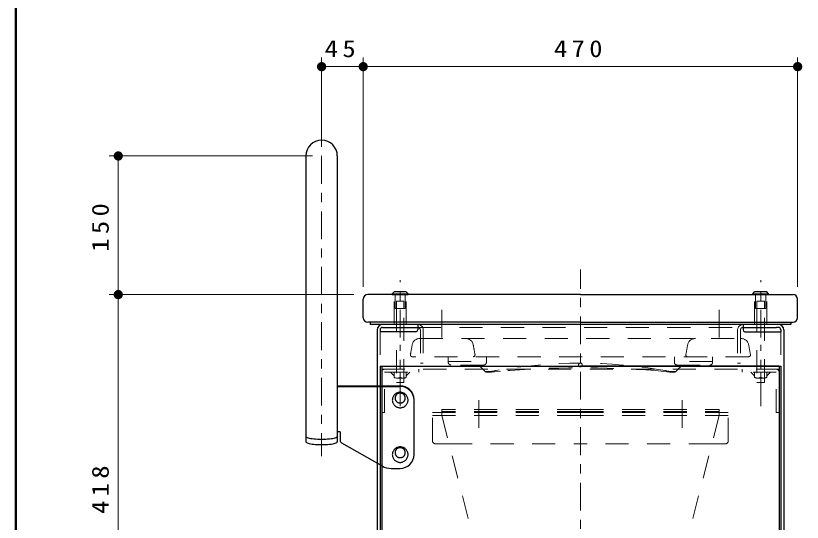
# Model space of a CAD drawing. Units: millimetres on the paper, scale 1:10. Extents: x -385 to 0, y 0 to 267.
# Drawn here: x -385 to -299.9, y 108.1 to 162.9 of the extents above; entities that cross this region are included whole.
import ezdxf

# ---------------------------------------------------------------- set-up
doc = ezdxf.new("R2010")
doc.units = ezdxf.units.MM
doc.linetypes.add('USER1', pattern=[4.5, 2.5, -2])
doc.linetypes.add('USER2', pattern=[6, 3, -1, 1, -1])
doc.layers.add('LY_1', color=7, linetype='Continuous', lineweight=13)
doc.styles.add('ＭＳ ゴシック', font='')
doc.styles.get('ＭＳ ゴシック').set_extended_font_data('MS Gothic')

# ---------------------------------------------------------------- blocks, each defined once
blk = doc.blocks.new('filled_dot')
at = {"color": 0, "linetype": 'Continuous', "lineweight": -2, "const_width": 1.25}
blk.add_lwpolyline([(-0.625, 0, 1), (0.625, 0, 1)], format="xyb", close=True, dxfattribs=at)

msp = doc.modelspace()

# ---------------------------------------------------------------- linework, layer by layer
at = {"layer": 'LY_1', "lineweight": 50}
msp.add_line((-385, 267), (-385, 0), dxfattribs=at)
at = {"layer": 'LY_1'}
for p, q in [((-351.907, 148.757), (-351.907, 158.422)), ((-347.407, 133.607), (-347.407, 158.422)), ((-347.407, 141.572), (-347.407, 158.422)), ((-300.407, 133.607), (-300.407, 158.422)), ((-351.907, 157.422), (-347.407, 157.422)), ((-347.407, 157.422), (-300.407, 157.422)), ((-352.907, 147.757), (-374.907, 147.757)), ((-373.907, 132.757), (-373.907, 147.757)), ((-348.407, 132.757), (-374.907, 132.757)), ((-373.907, 91.007), (-373.907, 132.757))]:
    msp.add_line(p, q, dxfattribs=at)
at = {"layer": 'LY_1', "lineweight": 25}
for p, q in [((-353.607, 147.757), (-353.607, 116.819)), ((-350.207, 147.757), (-350.207, 116.819)), ((-344.257, 132.857), (-344.057, 133.057)), ((-344.257, 132.857), (-342.557, 132.857)), ((-344.257, 132.857), (-344.257, 132.757)), ((-344.257, 132.757), (-342.557, 132.757)), ((-342.757, 133.057), (-344.057, 133.057)), ((-342.557, 132.857), (-342.757, 133.057)), ((-342.557, 132.757), (-342.557, 132.857)), ((-305.257, 132.857), (-305.057, 133.057)), ((-305.257, 132.857), (-303.557, 132.857)), ((-305.257, 132.857), (-305.257, 132.757)), ((-305.257, 132.757), (-303.557, 132.757)), ((-303.757, 133.057), (-305.057, 133.057)), ((-303.557, 132.857), (-303.757, 133.057)), ((-303.557, 132.757), (-303.557, 132.857)), ((-350.207, 122.882), (-343.407, 122.882)), ((-350.207, 122.826), (-343.407, 122.826)), ((-341.907, 115.448), (-341.907, 121.382)), ((-349.907, 117.902), (-350.207, 117.902)), ((-349.907, 117.902), (-349.907, 116.992)), ((-349.757, 116.732), (-345.37, 114.213)), ((-344.374, 113.948), (-343.407, 113.948))]:
    msp.add_line(p, q, dxfattribs=at)
at = {"layer": 'LY_1', "linetype": 'USER2'}
for p, q in [((-351.907, 147.757), (-351.907, 115.272)), ((-323.907, 55.395), (-323.907, 135.466)), ((-343.407, 128.1), (-343.407, 134.331)), ((-304.407, 128.1), (-304.407, 134.331)), ((-338.907, 128.1), (-338.907, 131.892)), ((-308.907, 128.1), (-308.907, 131.892)), ((-343.407, 120.687), (-343.407, 127.316)), ((-304.407, 120.687), (-304.407, 127.316)), ((-334.907, 118.349), (-334.907, 122.052)), ((-312.907, 118.349), (-312.907, 122.052))]:
    msp.add_line(p, q, dxfattribs=at)
at = {"layer": 'LY_1', "color": 40, "lineweight": 25}
for p, q in [((-323.907, 132.757), (-346.907, 132.757)), ((-323.907, 132.757), (-300.907, 132.757)), ((-347.407, 130.257), (-347.407, 132.257)), ((-300.407, 130.257), (-300.407, 132.257)), ((-323.907, 129.757), (-346.907, 129.757)), ((-323.907, 129.757), (-300.907, 129.757))]:
    msp.add_line(p, q, dxfattribs=at)
at = {"layer": 'LY_1', "color": 40, "linetype": 'USER1'}
for p, q in [((-344.057, 129.527), (-344.057, 132.757)), ((-342.757, 129.527), (-342.757, 132.757)), ((-305.057, 129.527), (-305.057, 132.757)), ((-303.757, 129.527), (-303.757, 132.757))]:
    msp.add_line(p, q, dxfattribs=at)
at = {"layer": 'LY_1', "linetype": 'USER1'}
for p, q in [((-343.957, 132.757), (-343.957, 131.257)), ((-342.857, 132.757), (-342.857, 131.257)), ((-304.957, 132.757), (-304.957, 131.257)), ((-303.857, 132.757), (-303.857, 131.257)), ((-343.807, 132.057), (-343.807, 131.257)), ((-343.007, 132.057), (-343.807, 132.057)), ((-343.007, 132.057), (-343.007, 131.257)), ((-304.807, 132.057), (-304.807, 131.257)), ((-304.007, 132.057), (-304.807, 132.057)), ((-304.007, 132.057), (-304.007, 131.257)), ((-342.857, 131.257), (-343.957, 131.257)), ((-343.807, 131.257), (-343.807, 123.257)), ((-343.007, 123.257), (-343.007, 131.257)), ((-303.857, 131.257), (-304.957, 131.257)), ((-304.807, 131.257), (-304.807, 123.257)), ((-304.007, 123.257), (-304.007, 131.257)), ((-341.276, 128.007), (-306.469, 128.007)), ((-305.707, 126.035), (-342.107, 126.035)), ((-338.211, 126.035), (-338.211, 125.535)), ((-334.074, 126.035), (-334.074, 125.535)), ((-313.741, 126.035), (-313.741, 125.535)), ((-309.603, 126.035), (-309.603, 125.535)), ((-338.211, 125.535), (-334.074, 125.535)), ((-338.211, 125.535), (-338.211, 125.435)), ((-334.374, 125.135), (-337.911, 125.135)), ((-334.074, 125.535), (-334.074, 125.435)), ((-309.603, 125.535), (-313.741, 125.535)), ((-313.741, 125.535), (-313.741, 125.435)), ((-313.441, 125.135), (-309.903, 125.135)), ((-309.603, 125.535), (-309.603, 125.435)), ((-333.545, 124.376), (-332.54, 124.479)), ((-315.782, 124.531), (-314.27, 124.376)), ((-343.807, 123.257), (-343.007, 123.257)), ((-304.807, 123.257), (-304.007, 123.257))]:
    msp.add_line(p, q, dxfattribs=at)
at = {"layer": 'LY_1', "color": 5, "lineweight": 25}
for p, q in [((-346.657, 129.757), (-346.657, 129.527)), ((-301.157, 129.527), (-346.657, 129.527)), ((-341.507, 129.527), (-341.507, 128.927)), ((-306.307, 129.527), (-306.307, 128.927)), ((-301.157, 129.757), (-301.157, 129.527)), ((-345.907, 128.927), (-345.907, 91.507)), ((-345.587, 128.927), (-345.587, 128.727)), ((-341.707, 128.727), (-345.587, 128.727)), ((-345.307, 129.207), (-345.107, 129.207)), ((-345.107, 129.207), (-341.507, 129.207)), ((-306.307, 129.207), (-302.707, 129.207)), ((-306.107, 128.727), (-302.227, 128.727)), ((-302.507, 129.207), (-302.707, 129.207)), ((-302.227, 128.927), (-302.227, 128.727)), ((-301.907, 128.927), (-301.907, 91.507)), ((-345.587, 125.007), (-302.227, 125.007)), ((-345.587, 125.007), (-345.587, 91.507)), ((-302.227, 125.007), (-302.227, 91.507))]:
    msp.add_line(p, q, dxfattribs=at)
at = {"layer": 'LY_1', "color": 5, "linetype": 'USER1'}
for p, q in [((-345.587, 128.727), (-345.587, 125.007)), ((-341.507, 129.207), (-306.307, 129.207)), ((-341.227, 128.927), (-341.227, 125.347)), ((-340.907, 128.927), (-340.907, 125.347)), ((-306.907, 128.927), (-306.907, 125.347)), ((-306.587, 128.927), (-306.587, 125.347)), ((-302.227, 128.727), (-302.227, 125.007)), ((-340.907, 125.347), (-341.227, 125.347)), ((-306.907, 125.347), (-306.587, 125.347))]:
    msp.add_line(p, q, dxfattribs=at)
at = {"layer": 'LY_1', "color": 3, "lineweight": 25}
for p, q in [((-345.407, 125.007), (-345.407, 91.007)), ((-345.407, 125.007), (-323.907, 125.007)), ((-302.407, 125.007), (-323.907, 125.007)), ((-302.407, 125.007), (-302.407, 91.007))]:
    msp.add_line(p, q, dxfattribs=at)
at = {"layer": 'LY_1', "color": 3, "linetype": 'USER1'}
for p, q in [((-345.407, 124.687), (-323.907, 124.687)), ((-345.407, 124.367), (-345.407, 124.687)), ((-345.407, 120.007), (-345.407, 124.367)), ((-345.087, 124.367), (-341.407, 124.367)), ((-345.087, 120.007), (-345.087, 124.367)), ((-344.057, 123.967), (-344.457, 124.367)), ((-344.057, 124.367), (-344.057, 123.79)), ((-344.057, 124.367), (-342.757, 124.367)), ((-343.407, 124.367), (-343.407, 123.79)), ((-342.757, 124.367), (-342.757, 123.79)), ((-342.757, 123.967), (-342.357, 124.367)), ((-341.407, 124.367), (-341.407, 124.687)), ((-302.407, 124.687), (-323.907, 124.687)), ((-306.407, 124.367), (-306.407, 124.687)), ((-302.727, 124.367), (-306.407, 124.367)), ((-305.057, 123.967), (-305.457, 124.367)), ((-305.057, 124.367), (-305.057, 123.79)), ((-305.057, 124.367), (-303.757, 124.367)), ((-304.407, 124.367), (-304.407, 123.79)), ((-303.757, 124.367), (-303.757, 123.79)), ((-303.757, 123.967), (-303.357, 124.367)), ((-302.727, 120.007), (-302.727, 124.367)), ((-302.407, 124.367), (-302.407, 124.687)), ((-302.407, 120.007), (-302.407, 124.367)), ((-343.732, 123.717), (-343.082, 123.717)), ((-304.732, 123.717), (-304.082, 123.717)), ((-345.407, 120.007), (-345.087, 120.007)), ((-338.907, 120.007), (-339.907, 120.007)), ((-339.907, 116.916), (-339.907, 120.007)), ((-323.907, 120.007), (-338.907, 120.007)), ((-323.907, 120.007), (-308.907, 120.007)), ((-308.907, 120.007), (-307.907, 120.007)), ((-307.907, 116.916), (-307.907, 120.007)), ((-302.407, 120.007), (-302.727, 120.007)), ((-338.907, 119.687), (-339.907, 119.687)), ((-323.907, 119.687), (-338.907, 119.687)), ((-323.907, 119.687), (-308.907, 119.687)), ((-308.907, 119.687), (-307.907, 119.687)), ((-339.607, 116.616), (-338.123, 116.616)), ((-338.123, 116.616), (-323.907, 116.616)), ((-309.692, 116.616), (-323.907, 116.616)), ((-308.207, 116.616), (-309.692, 116.616))]:
    msp.add_line(p, q, dxfattribs=at)
at = {"layer": 'LY_1', "color": 32, "linetype": 'USER1'}
for p, q in [((-323.907, 120.307), (-338.907, 120.307)), ((-338.907, 119.687), (-338.907, 120.307)), ((-323.907, 120.107), (-338.907, 120.107)), ((-323.907, 120.307), (-308.907, 120.307)), ((-323.907, 120.107), (-308.907, 120.107)), ((-308.907, 119.687), (-308.907, 120.307)), ((-338.907, 119.687), (-335.023, 104.487)), ((-308.907, 119.687), (-312.792, 104.487))]:
    msp.add_line(p, q, dxfattribs=at)
at = {"layer": 'LY_1', "lineweight": 25}
for points in [[(-342.557, 121.349), (-342.561, 121.422), (-342.57, 121.494), (-342.586, 121.565), (-342.609, 121.635), (-342.637, 121.703), (-342.671, 121.767), (-342.711, 121.829), (-342.756, 121.887), (-342.806, 121.941), (-342.861, 121.99), (-342.92, 122.034), (-342.982, 122.074), (-343.048, 122.107), (-343.117, 122.135), (-343.187, 122.157), (-343.26, 122.173), (-343.333, 122.183), (-343.407, 122.186), (-343.482, 122.183), (-343.555, 122.173), (-343.627, 122.157), (-343.698, 122.135), (-343.767, 122.107), (-343.832, 122.074), (-343.895, 122.034), (-343.954, 121.99), (-344.009, 121.941), (-344.059, 121.887), (-344.104, 121.829), (-344.144, 121.767), (-344.178, 121.703), (-344.206, 121.635), (-344.229, 121.565), (-344.245, 121.494), (-344.254, 121.422), (-344.257, 121.349), (-344.254, 121.276), (-344.245, 121.203), (-344.229, 121.132), (-344.206, 121.062), (-344.178, 120.995), (-344.144, 120.93), (-344.104, 120.869), (-344.059, 120.811), (-344.009, 120.757), (-343.954, 120.708), (-343.895, 120.663), (-343.832, 120.624), (-343.767, 120.59), (-343.698, 120.562), (-343.627, 120.54), (-343.555, 120.524), (-343.482, 120.515), (-343.407, 120.512), (-343.333, 120.515), (-343.26, 120.524), (-343.187, 120.54), (-343.117, 120.562), (-343.048, 120.59), (-342.982, 120.624), (-342.92, 120.663), (-342.861, 120.708), (-342.806, 120.757), (-342.756, 120.811), (-342.711, 120.869), (-342.671, 120.93), (-342.637, 120.995), (-342.609, 121.062), (-342.586, 121.132), (-342.57, 121.203), (-342.561, 121.276)], [(-342.557, 115.44), (-342.561, 115.513), (-342.57, 115.585), (-342.586, 115.657), (-342.609, 115.726), (-342.637, 115.794), (-342.671, 115.858), (-342.711, 115.92), (-342.756, 115.978), (-342.806, 116.032), (-342.861, 116.081), (-342.92, 116.126), (-342.982, 116.165), (-343.048, 116.199), (-343.117, 116.227), (-343.187, 116.249), (-343.26, 116.264), (-343.333, 116.274), (-343.407, 116.277), (-343.482, 116.274), (-343.555, 116.264), (-343.627, 116.249), (-343.698, 116.227), (-343.767, 116.199), (-343.832, 116.165), (-343.895, 116.126), (-343.954, 116.081), (-344.009, 116.032), (-344.059, 115.978), (-344.104, 115.92), (-344.144, 115.858), (-344.178, 115.794), (-344.206, 115.726), (-344.229, 115.657), (-344.245, 115.585), (-344.254, 115.513), (-344.257, 115.44), (-344.254, 115.367), (-344.245, 115.295), (-344.229, 115.223), (-344.206, 115.154), (-344.178, 115.086), (-344.144, 115.021), (-344.104, 114.96), (-344.059, 114.902), (-344.009, 114.848), (-343.954, 114.799), (-343.895, 114.754), (-343.832, 114.715), (-343.767, 114.681), (-343.698, 114.653), (-343.627, 114.631), (-343.555, 114.616), (-343.482, 114.606), (-343.407, 114.603), (-343.333, 114.606), (-343.26, 114.616), (-343.187, 114.631), (-343.117, 114.653), (-343.048, 114.681), (-342.982, 114.715), (-342.92, 114.754), (-342.861, 114.799), (-342.806, 114.848), (-342.756, 114.902), (-342.711, 114.96), (-342.671, 115.021), (-342.637, 115.086), (-342.609, 115.154), (-342.586, 115.223), (-342.57, 115.295), (-342.561, 115.367)]]:
    msp.add_lwpolyline(points, close=True, dxfattribs=at)
at = {"layer": 'LY_1', "color": 3, "lineweight": 25}
for points in [[(-342.857, 121.561), (-342.86, 121.608), (-342.866, 121.655), (-342.876, 121.701), (-342.891, 121.746), (-342.909, 121.79), (-342.931, 121.831), (-342.957, 121.871), (-342.986, 121.909), (-343.019, 121.944), (-343.054, 121.976), (-343.092, 122.004), (-343.132, 122.03), (-343.175, 122.052), (-343.219, 122.07), (-343.265, 122.084), (-343.312, 122.094), (-343.36, 122.1), (-343.407, 122.102), (-343.455, 122.1), (-343.503, 122.094), (-343.55, 122.084), (-343.596, 122.07), (-343.64, 122.052), (-343.682, 122.03), (-343.723, 122.004), (-343.761, 121.976), (-343.796, 121.944), (-343.829, 121.909), (-343.858, 121.871), (-343.884, 121.831), (-343.906, 121.79), (-343.924, 121.746), (-343.939, 121.701), (-343.949, 121.655), (-343.955, 121.608), (-343.957, 121.561), (-343.955, 121.513), (-343.949, 121.467), (-343.939, 121.42), (-343.924, 121.375), (-343.906, 121.332), (-343.884, 121.29), (-343.858, 121.25), (-343.829, 121.212), (-343.796, 121.178), (-343.761, 121.146), (-343.723, 121.117), (-343.682, 121.092), (-343.64, 121.07), (-343.596, 121.052), (-343.55, 121.037), (-343.503, 121.027), (-343.455, 121.021), (-343.407, 121.019), (-343.36, 121.021), (-343.312, 121.027), (-343.265, 121.037), (-343.219, 121.052), (-343.175, 121.07), (-343.132, 121.092), (-343.092, 121.117), (-343.054, 121.146), (-343.019, 121.178), (-342.986, 121.212), (-342.957, 121.25), (-342.931, 121.29), (-342.909, 121.332), (-342.891, 121.375), (-342.876, 121.42), (-342.866, 121.467), (-342.86, 121.513)], [(-342.857, 115.652), (-342.86, 115.699), (-342.866, 115.746), (-342.876, 115.792), (-342.891, 115.837), (-342.909, 115.881), (-342.931, 115.923), (-342.957, 115.962), (-342.986, 116), (-343.019, 116.035), (-343.054, 116.067), (-343.092, 116.095), (-343.132, 116.121), (-343.175, 116.143), (-343.219, 116.161), (-343.265, 116.175), (-343.312, 116.185), (-343.36, 116.191), (-343.407, 116.193), (-343.455, 116.191), (-343.503, 116.185), (-343.55, 116.175), (-343.596, 116.161), (-343.64, 116.143), (-343.682, 116.121), (-343.723, 116.095), (-343.761, 116.067), (-343.796, 116.035), (-343.829, 116), (-343.858, 115.962), (-343.884, 115.923), (-343.906, 115.881), (-343.924, 115.837), (-343.939, 115.792), (-343.949, 115.746), (-343.955, 115.699), (-343.957, 115.652), (-343.955, 115.605), (-343.949, 115.558), (-343.939, 115.512), (-343.924, 115.467), (-343.906, 115.423), (-343.884, 115.381), (-343.858, 115.341), (-343.829, 115.304), (-343.796, 115.269), (-343.761, 115.237), (-343.723, 115.208), (-343.682, 115.183), (-343.64, 115.161), (-343.596, 115.143), (-343.55, 115.129), (-343.503, 115.118), (-343.455, 115.112), (-343.407, 115.11), (-343.36, 115.112), (-343.312, 115.118), (-343.265, 115.129), (-343.219, 115.143), (-343.175, 115.161), (-343.132, 115.183), (-343.092, 115.208), (-343.054, 115.237), (-343.019, 115.269), (-342.986, 115.304), (-342.957, 115.341), (-342.931, 115.381), (-342.909, 115.423), (-342.891, 115.467), (-342.876, 115.512), (-342.866, 115.558), (-342.86, 115.605)]]:
    msp.add_lwpolyline(points, close=True, dxfattribs=at)
at = {"layer": 'LY_1', "lineweight": 25}
for points in [[(-353.607, 117.41), (-353.593, 117.371), (-353.55, 117.333), (-353.478, 117.297), (-353.38, 117.262), (-353.256, 117.23), (-353.11, 117.201), (-352.942, 117.175), (-352.757, 117.154), (-352.558, 117.137), (-352.347, 117.124), (-352.129, 117.117), (-351.907, 117.114), (-351.686, 117.117), (-351.467, 117.124), (-351.257, 117.137), (-351.057, 117.154), (-350.873, 117.175), (-350.705, 117.201), (-350.559, 117.23), (-350.435, 117.262), (-350.337, 117.297), (-350.265, 117.333), (-350.222, 117.371), (-350.207, 117.41)], [(-353.607, 116.819), (-353.593, 116.78), (-353.55, 116.742), (-353.478, 116.706), (-353.38, 116.671), (-353.256, 116.639), (-353.11, 116.61), (-352.942, 116.584), (-352.757, 116.563), (-352.558, 116.546), (-352.347, 116.534), (-352.129, 116.526), (-351.907, 116.523), (-351.686, 116.526), (-351.467, 116.534), (-351.257, 116.546), (-351.057, 116.563), (-350.873, 116.584), (-350.705, 116.61), (-350.559, 116.639), (-350.435, 116.671), (-350.337, 116.706), (-350.265, 116.742), (-350.222, 116.78), (-350.207, 116.819)]]:
    msp.add_lwpolyline(points, dxfattribs=at)
at = {"layer": 'LY_1', "linetype": 'USER1'}
msp.add_circle((-323.907, 125.135), 0.2, dxfattribs=at)
at = {"layer": 'LY_1', "lineweight": 25}
for centre, radius, start, end in [((-351.907, 147.757), 1.7, 0, 180), ((-343.407, 121.382), 1.5, 0, 90), ((-343.407, 121.326), 1.5, 0, 90), ((-349.607, 116.992), 0.3, 180, 240.1344), ((-343.407, 115.448), 1.5, 270, 0), ((-344.374, 115.948), 2, 240.1344, 270)]:
    msp.add_arc(centre, radius, start, end, dxfattribs=at)
at = {"layer": 'LY_1', "color": 40, "lineweight": 25}
for centre, start, end in [((-346.907, 132.257), 90, 180), ((-300.907, 132.257), 0, 90), ((-346.907, 130.257), 180, 270), ((-300.907, 130.257), 270, 0)]:
    msp.add_arc(centre, 0.5, start, end, dxfattribs=at)
at = {"layer": 'LY_1', "color": 5, "lineweight": 25}
for centre, radius, start, end in [((-345.307, 128.927), 0.6, 90, 180), ((-302.507, 128.927), 0.6, 0, 90), ((-345.307, 128.927), 0.28, 90, 180), ((-341.707, 128.927), 0.2, 270, 0), ((-306.107, 128.927), 0.2, 180, 270), ((-302.507, 128.927), 0.28, 0, 90)]:
    msp.add_arc(centre, radius, start, end, dxfattribs=at)
at = {"layer": 'LY_1', "color": 5, "linetype": 'USER1'}
for centre, radius, start, end in [((-341.507, 128.927), 0.6, 0, 90), ((-306.307, 128.927), 0.6, 90, 180), ((-341.507, 128.927), 0.28, 0, 90), ((-306.307, 128.927), 0.28, 90, 180)]:
    msp.add_arc(centre, radius, start, end, dxfattribs=at)
at = {"layer": 'LY_1', "linetype": 'USER1'}
for centre, radius, start, end in [((-341.311, 127.208), 0.8, 87.47915, 168.73018), ((-336.304, 127.208), 0.8, 11.26982, 92.52085), ((-311.511, 127.208), 0.8, 87.47915, 168.73018), ((-306.504, 127.208), 0.8, 11.26982, 92.52085), ((-293.06, 117.593), 50, 168.73018, 169.96762), ((-384.555, 117.593), 50, 10.03238, 11.26982), ((-263.26, 117.593), 50, 168.73018, 169.96762), ((-354.755, 117.593), 50, 10.03238, 11.26982), ((-342.107, 126.235), 0.2, 160.01478, 270), ((-335.507, 126.235), 0.2, 270, 19.98522), ((-312.307, 126.235), 0.2, 160.01478, 270), ((-305.707, 126.235), 0.2, 270, 19.98522), ((-337.911, 125.435), 0.3, 180, 270), ((-338.425, 120.935), 5.454, 40.69285, 50.35971), ((-334.374, 125.435), 0.3, 270, 0), ((-323.907, 72.392), 52.943, 80.07731, 99.92269), ((-313.441, 125.435), 0.3, 180, 270), ((-309.717, 121.24), 5.006, 128.92596, 139.43418), ((-309.903, 125.435), 0.3, 270, 0), ((-334.069, 124.634), 0.263, 212.88596, 260.30961), ((-334.057, 128.904), 4.48, 267.76326, 283.24783), ((-333.836, 126.522), 2.165, 262.62068, 277.7239), ((-323.837, 18.466), 106.37, 85.65722, 94.6929), ((-313.757, 128.911), 4.487, 256.7589, 272.20036), ((-313.928, 128.247), 3.886, 264.93973, 271.98722), ((-313.786, 124.729), 0.366, 268.99058, 301.10443), ((-313.867, 124.753), 0.432, 308.64528, 323.42845)]:
    msp.add_arc(centre, radius, start, end, dxfattribs=at)
at = {"layer": 'LY_1', "color": 3, "linetype": 'USER1'}
for centre, radius, start, end in [((-345.087, 124.367), 0.32, 90, 180), ((-302.727, 124.367), 0.32, 0, 90), ((-343.732, 124.482), 0.765, 244.8527, 295.1473), ((-343.082, 124.482), 0.765, 244.8527, 295.1473), ((-304.732, 124.482), 0.765, 244.8527, 295.1473), ((-304.082, 124.482), 0.765, 244.8527, 295.1473), ((-339.607, 116.916), 0.3, 180, 270), ((-308.207, 116.916), 0.3, 270, 0)]:
    msp.add_arc(centre, radius, start, end, dxfattribs=at)

# ---------------------------------------------------------------- block references
at = {"layer": 'LY_1', "xscale": 0.4, "yscale": 0.4}
for p in [(-351.907, 157.422), (-347.407, 157.422)]:
    msp.add_blockref('filled_dot', p, dxfattribs=at)
for p, rotation in [((-347.407, 157.422), 180), ((-300.407, 157.422), 180), ((-373.907, 147.757), 270), ((-373.907, 132.757), 90), ((-373.907, 132.757), 270)]:
    msp.add_blockref('filled_dot', p, dxfattribs=dict(at, rotation=rotation))

# ---------------------------------------------------------------- texts
at = {"layer": 'LY_1', "char_height": 1.833, "attachment_point": 8, "style": 'ＭＳ ゴシック'}
for s, insert in [('\\T1.34;\\W1.15;45', (-349.657, 158.422)), ('\\T1.33;\\W1.15;470', (-323.907, 158.422))]:
    msp.add_mtext(s, dxfattribs=dict(at, insert=insert))
at = {"layer": 'LY_1', "char_height": 1.833, "attachment_point": 8, "rotation": 90, "style": 'ＭＳ ゴシック'}
for s, insert in [('\\T1.33;\\W1.15;150', (-374.907, 140.257)), ('\\T1.33;\\W1.15;418', (-374.907, 111.882))]:
    msp.add_mtext(s, dxfattribs=dict(at, insert=insert))

doc.saveas('drawing.dxf')
